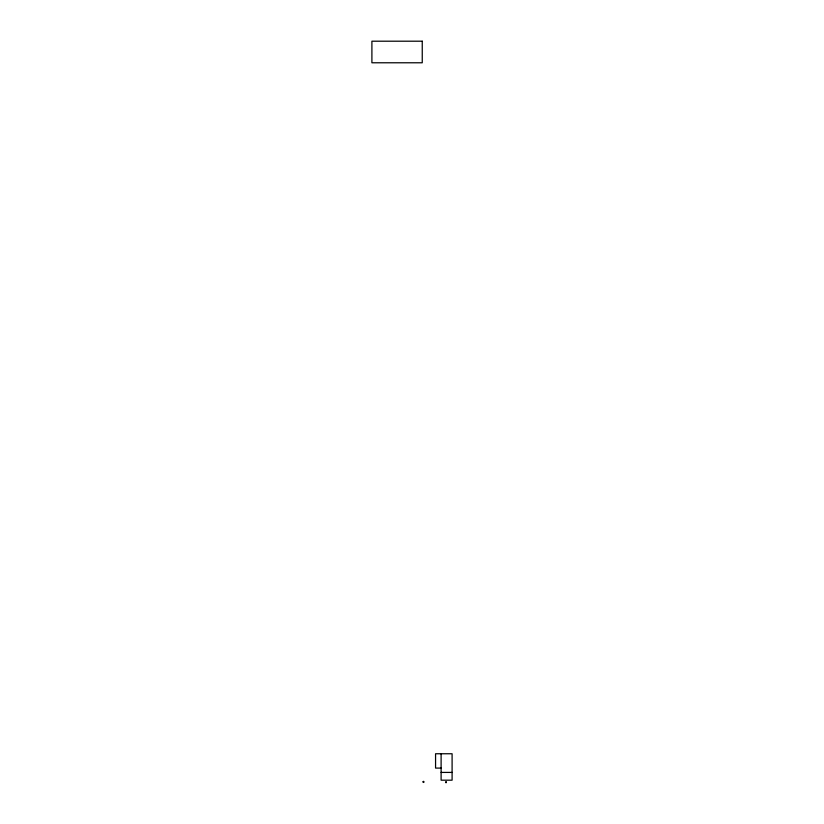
<?xml version="1.0" encoding="UTF-8"?>
<svg xmlns="http://www.w3.org/2000/svg" width="824" height="824" viewBox="0 0 824 824"><rect width="100%" height="100%" fill="white"/><g stroke="black" fill="none" stroke-linecap="round" stroke-linejoin="round"><path stroke-width="1.24" d="M441.108 768.092L435.566 768.092L435.566 753.754L452.098 753.754L452.098 780.184L441.108 780.184L441.108 753.754M445.66 781.76L446.031 782.8L446.402 781.76M441.108 772.418L452.098 772.418M423.021 781.894C424.36 783.892 424.206 779.906 423.021 781.894M422.248 41.2L371.902 41.2L371.902 62.779L422.248 62.779L422.248 41.2"/></g></svg>
